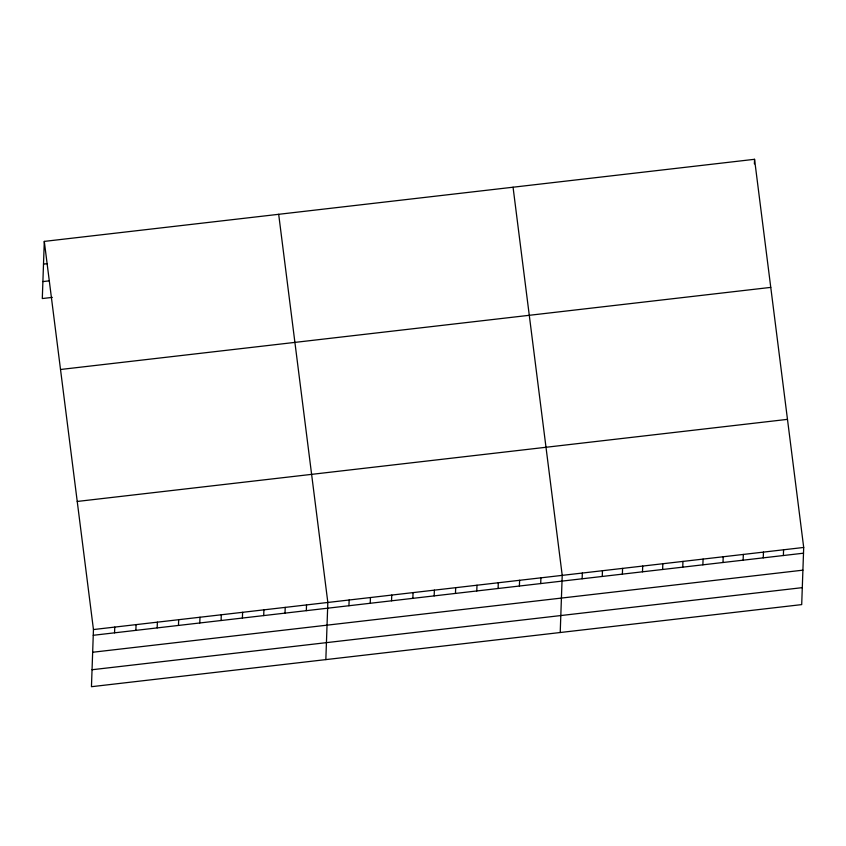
<?xml version="1.0" encoding="UTF-8"?>
<svg xmlns="http://www.w3.org/2000/svg" width="846" height="846" viewBox="0 0 846 846"><rect width="100%" height="100%" fill="white"/><g stroke="black" fill="none" stroke-linecap="round" stroke-linejoin="round"><path stroke-width="1.27" d="M44.299 241.396L93.451 629.551L91.453 686.698L801.701 604.604L803.7 547.457L754.547 159.302L44.299 241.396L42.3 298.543L52.325 297.39M114.559 632.829L114.76 627.087M135.868 630.365L136.069 624.623M157.176 627.901L157.367 622.159M178.474 625.437L178.675 619.695M199.783 622.984L199.984 617.231M221.092 620.52L221.292 614.767M242.4 618.056L242.601 612.303M263.709 615.592L263.91 609.85M285.017 613.128L285.218 607.386M306.326 610.664L306.527 604.922M325.837 659.605L327.836 602.458L278.683 214.302M348.943 605.736L349.144 599.994M370.241 603.272L370.442 597.53M391.55 600.819L391.751 595.066M412.859 598.355L413.06 592.602M434.167 595.891L434.368 590.138M455.476 593.427L455.677 587.674M476.784 590.963L476.985 585.221M498.093 588.499L498.294 582.757M519.402 586.035L519.603 580.293M540.71 583.571L540.911 577.829M560.221 632.512L562.22 575.365L513.057 187.209M582.133 578.78L582.334 573.038M602.257 576.454L602.458 570.712M622.381 574.138L622.582 568.385M642.505 571.811L642.706 566.059M662.63 569.485L662.83 563.732M682.754 567.158L682.955 561.406M702.878 564.832L703.079 559.079M723.002 562.505L723.203 556.753M754.389 163.902L754.547 159.302M743.126 560.179L743.327 554.426M763.251 557.852L763.452 552.1M783.375 555.526L783.576 549.773M43.506 264.111L47.26 263.666M42.892 281.581L49.163 280.861M60.521 369.49L770.769 287.386M77.229 501.456L787.478 419.362M93.451 629.551L803.7 547.457M93.25 635.293L803.499 553.199M92.658 652.255L802.907 570.162M92.045 669.736L802.294 587.642"/></g></svg>
